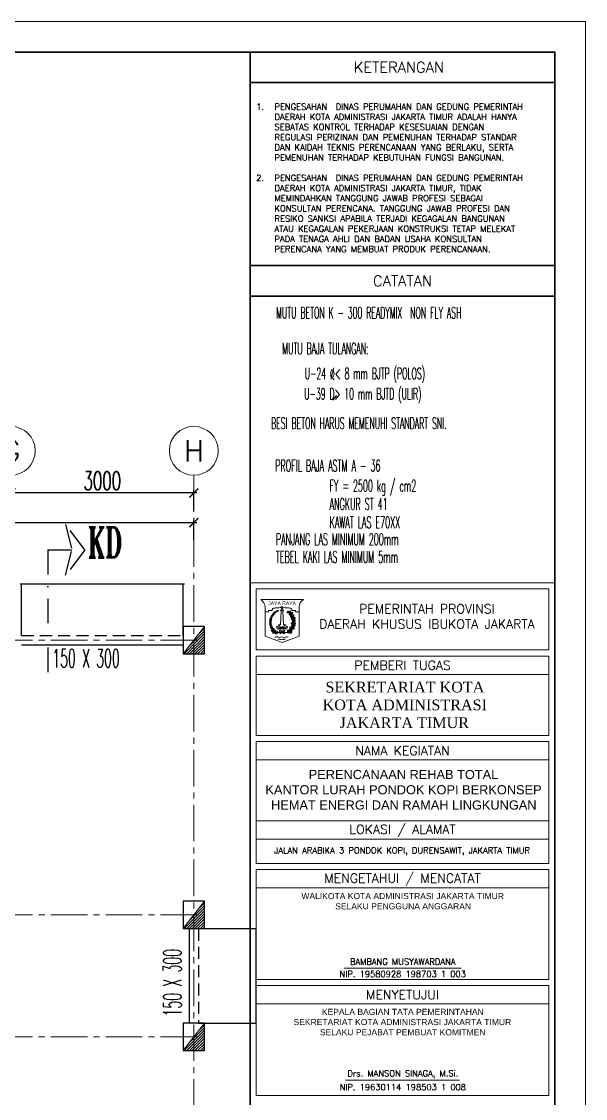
# Model space of a CAD drawing. Header units: inches. Extents: x 266054 to 836293, y -258454 to -102650.
# Drawn here: x 827044 to 836293, y -183698 to -166048 of the extents above; entities that cross this region are included whole.
import ezdxf
from ezdxf.enums import TextEntityAlignment as Align

# ---------------------------------------------------------------- set-up
doc = ezdxf.new("R2010")
doc.units = ezdxf.units.IN
doc.header["$LTSCALE"] = 800
doc.header["$MEASUREMENT"] = 0
for name, pattern in [('CENTER2', [1.125, 0.75, -0.125, 0.125, -0.125]), ('DASHDOT', [1, 0.5, -0.25, 0, -0.25]), ('HIDDEN', [0.375, 0.25, -0.125])]:
    doc.linetypes.add(name, pattern=pattern)
for name, color, linetype, lineweight in [('ars', 11, 'Continuous', 0), ('AS', 8, 'CENTER2', 5), ('GRS KOP', 1, 'Continuous', 35), ('hacht', 8, 'Continuous', 5), ('kop', 7, 'Continuous', 20), ('NOT', 7, 'Continuous', 15)]:
    doc.layers.add(name, color=color, linetype=linetype, lineweight=lineweight)
for name, color, linetype in [('Balok', 4, 'HIDDEN'), ('KOL', 5, 'Continuous'), ('LOGO', 7, 'Continuous'), ('POT', 15, 'DASHDOT'), ('TEXT', 4, 'Continuous')]:
    doc.layers.add(name, color=color, linetype=linetype)
doc.styles.add('BARU', font='arial.ttf')
doc.styles.add('DICK STYLE 100', font='romans.shx', dxfattribs={"width": 0.6, "height": 300})
doc.styles.add('ROMAND', font='romant.shx', dxfattribs={"width": 0.75, "height": 300})
doc.styles.add('ROMANS', font='romans.shx', dxfattribs={"width": 0.8, "height": 0.25})
doc.styles.add('S', font='SIMPLEX', dxfattribs={"width": 1.1})
doc.styles.get("Standard").update_dxf_attribs({"font": 'romans.shx'})
doc.dimstyles.new('100 A', dxfattribs={"dimtxt": 250, "dimasz": 150, "dimexe": 50, "dimexo": 50, "dimgap": 50, "dimtad": 1, "dimdec": 0, "dimrnd": 1, "dimtxsty": 'DICK STYLE 100', "dimblk": 'ARCHTICK', "dimcen": 100, "dimdle": 50, "dimclrd": 18, "dimclre": 18, "dimclrt": 7, "dimadec": 0, "dimazin": 2, "dimtfac": 1, "dimtdec": 0, "dimtix": 1, "dimtmove": 0, "dimatfit": 3, "dimfxl": 0, "dimarcsym": 0})
pattern_1 = [(45, (512012.323, -7835.423), (-22.097087, 22.097087), [])]
pattern_2 = [(45, (512012.323, -9835.423), (-22.097087, 22.097087), [])]

# ---------------------------------------------------------------- blocks, each defined once
blk = doc.blocks.new('NAV')
blk.add_circle((0, -0.4), 0.4)
at = {"style": 'S', "width": 0.75, "flags": 4}
blk.add_attdef('AV', text='', height=0.3, dxfattribs=at).set_placement((0, -0.4), align=Align.MIDDLE)
blk = doc.blocks.new('_ArchTick')
at = {"layer": 'LOGO', "color": 0, "const_width": 0.15}
blk.add_lwpolyline([(-0.5, -0.5), (0.5, 0.5)], dxfattribs=at)
blk = doc.blocks.new('*D358')
at = {"layer": 'Defpoints', "color": 0, "ltscale": 5}
for p in [(829869, -174260), (815869, -174593), (829869, -174593)]:
    blk.add_point(p, dxfattribs=at)
at = {"layer": 'hacht', "color": 18, "lineweight": -2, "ltscale": 5}
for p, q in [((815819, -174260), (829919, -174260)), ((815869, -174543), (815869, -174210)), ((829869, -174543), (829869, -174210))]:
    blk.add_line(p, q, dxfattribs=at)
at = {"layer": 'hacht', "color": 18, "lineweight": -2, "ltscale": 5, "xscale": 150, "yscale": 150, "zscale": 150, "rotation": 180}
blk.add_blockref('_ArchTick', (815869, -174260), dxfattribs=at)
at = {"layer": 'hacht', "color": 18, "lineweight": -2, "ltscale": 5, "xscale": 150, "yscale": 150, "zscale": 150}
blk.add_blockref('_ArchTick', (829869, -174260), dxfattribs=at)
at = {"layer": 'hacht', "color": 7, "ltscale": 5, "insert": (822869, -174060), "char_height": 300, "attachment_point": 5, "style": 'DICK STYLE 100'}
blk.add_mtext('14000', dxfattribs=at)
blk = doc.blocks.new('*D360')
at = {"layer": 'Defpoints', "color": 0, "ltscale": 5}
for p in [(826869, -173774), (826869, -174106), (829869, -174106)]:
    blk.add_point(p, dxfattribs=at)
at = {"layer": 'hacht', "color": 18, "lineweight": -2, "ltscale": 5}
for p, q in [((829919, -173774), (826819, -173774)), ((826869, -174056), (826869, -173724)), ((829869, -174056), (829869, -173724))]:
    blk.add_line(p, q, dxfattribs=at)
at = {"layer": 'hacht', "color": 18, "lineweight": -2, "ltscale": 5, "xscale": 150, "yscale": 150, "zscale": 150, "rotation": 180}
blk.add_blockref('_ArchTick', (826869, -173774), dxfattribs=at)
at = {"layer": 'hacht', "color": 18, "lineweight": -2, "ltscale": 5, "xscale": 150, "yscale": 150, "zscale": 150}
blk.add_blockref('_ArchTick', (829869, -173774), dxfattribs=at)
at = {"layer": 'hacht', "color": 7, "ltscale": 5, "insert": (828369, -173574), "char_height": 300, "attachment_point": 5, "style": 'DICK STYLE 100'}
blk.add_mtext('3000', dxfattribs=at)
blk = doc.blocks.new('kop')
at = {"layer": 'ars'}
for p, q in [((74.316, 35.599), (74.29, 35.614)), ((74.328, 35.595), (74.333, 35.581)), ((74.373, 35.526), (74.347, 35.541)), ((74.373, 35.526), (74.375, 35.555)), ((74.395, 35.468), (74.406, 35.457)), ((74.408, 35.467), (74.408, 35.452)), ((74.429, 35.366), (74.409, 35.388)), ((74.429, 35.366), (74.437, 35.394)), ((74.436, 35.304), (74.431, 35.29)), ((74.267, 34.989), (74.296, 34.992)), ((74.332, 35.048), (74.331, 35.078)), ((74.347, 35.066), (74.372, 35.081)), ((74.416, 35.202), (74.401, 35.228)), ((74.416, 35.202), (74.434, 35.225)), ((74.425, 35.289), (74.43, 35.273))]:
    blk.add_line(p, q, dxfattribs=at)
for centre, radius, start, end in [((74.072, 35.315), 0.405, 114.0856, 237.6325), ((73.848, 35.632), 0.0352, 123.961, 188.4223), ((73.794, 35.656), 0.0352, 303.961, 8.4223), ((73.821, 35.676), 0.0352, 297.7406, 2.2019), ((73.873, 35.647), 0.0352, 117.7406, 182.2019), ((73.86, 35.619), 0.0352, 66.021, 130.4823), ((73.892, 35.661), 0.0281, 113.4007, 177.862), ((73.852, 35.688), 0.0281, 293.4007, 357.862), ((73.88, 35.64), 0.0281, 61.6811, 126.1424), ((73.877, 35.687), 0.0281, 241.6811, 306.1424), ((73.876, 35.701), 0.0281, 293.4007, 357.862), ((73.915, 35.674), 0.0281, 113.4007, 177.862), ((73.904, 35.653), 0.0281, 61.6811, 126.1424), ((73.901, 35.7), 0.0281, 241.6811, 306.1424), ((73.911, 35.713), 0.0281, 260.9368, 325.3982), ((73.93, 35.669), 0.0281, 80.9368, 145.3982), ((74.24, 35.613), 0.0507, 1.4248, 71.624), ((74.383, 35.652), 0.0795, 151.1819, 225.9956), ((74.259, 35.633), 0.0795, 331.1819, 45.9956), ((73.61, 35.253), 0.061, 2.2926, 66.7539), ((73.696, 35.312), 0.061, 182.2926, 246.7539), ((73.7, 35.362), 0.061, 172.3995, 236.8608), ((73.607, 35.319), 0.061, 352.3995, 56.8608), ((73.711, 35.414), 0.061, 164.619, 229.0804), ((73.612, 35.384), 0.061, 344.619, 49.0804), ((73.728, 35.316), 0.061, 120.6799, 185.1412), ((73.636, 35.364), 0.061, 300.6799, 5.1412), ((73.717, 35.456), 0.0488, 158.8649, 223.3262), ((73.73, 35.271), 0.061, 130.573, 195.0343), ((73.647, 35.424), 0.061, 292.8994, 357.3608), ((73.732, 35.365), 0.061, 112.8994, 177.3608), ((73.632, 35.302), 0.061, 310.573, 15.0343), ((73.636, 35.44), 0.0488, 338.8649, 43.3262), ((73.667, 35.469), 0.0488, 287.1453, 351.6066), ((73.73, 35.415), 0.0488, 107.1453, 171.6066), ((73.736, 35.493), 0.0488, 150.2996, 214.761), ((73.654, 35.489), 0.0488, 330.2996, 34.761), ((73.743, 35.451), 0.0488, 98.58, 163.0414), ((73.689, 35.513), 0.0488, 278.58, 343.0414), ((73.756, 35.528), 0.0488, 145.7989, 210.2603), ((73.673, 35.531), 0.0488, 325.7989, 30.2603), ((73.71, 35.552), 0.0488, 274.0793, 338.5407), ((73.759, 35.485), 0.0488, 94.0793, 158.5407), ((73.78, 35.56), 0.0488, 139.3679, 203.8292), ((73.698, 35.572), 0.0488, 319.3679, 23.8292), ((73.778, 35.517), 0.0488, 87.6483, 152.1096), ((73.737, 35.589), 0.0488, 267.6483, 332.1096), ((73.807, 35.589), 0.0488, 133.8416, 198.303), ((73.727, 35.609), 0.0488, 313.8416, 18.303), ((73.801, 35.547), 0.0488, 82.122, 146.5834), ((73.767, 35.622), 0.0488, 262.122, 326.5834), ((73.831, 35.612), 0.0439, 126.6239, 191.0853), ((73.761, 35.639), 0.0439, 306.6239, 11.0853), ((73.821, 35.575), 0.0439, 74.9043, 139.3657), ((73.799, 35.646), 0.0439, 254.9043, 319.3657), ((73.839, 35.603), 0.0352, 72.2414, 136.7027), ((73.824, 35.66), 0.0352, 252.2414, 316.7027), ((73.852, 35.677), 0.0352, 246.021, 310.4823), ((74.027, 35.315), 0.405, 302.3675, 44.4851), ((74.279, 35.674), 0.0613, 235.5154, 280.6207), ((74.336, 35.601), 0.0613, 235.5154, 280.6207), ((74.296, 35.54), 0.0507, 1.4248, 71.624), ((74.32, 35.44), 0.0795, 20.9123, 95.7261), ((74.387, 35.547), 0.0795, 200.9123, 275.7261), ((74.406, 35.596), 0.0507, 162.5946, 232.7938), ((74.417, 35.449), 0.0613, 217.2288, 262.3342), ((74.333, 35.6), 0.0613, 313.598, 358.7033), ((74.458, 35.361), 0.0795, 171.1641, 245.9779), ((74.347, 35.301), 0.0795, 351.1641, 65.9779), ((74.361, 35.403), 0.0507, 343.1383, 53.3375), ((74.479, 35.504), 0.0795, 133.1999, 208.0136), ((74.354, 35.525), 0.0795, 313.1999, 28.0136), ((74.476, 35.427), 0.0507, 150.0679, 220.2671), ((74.405, 35.377), 0.0795, 293.3027, 8.1164), ((74.515, 35.315), 0.0795, 113.3027, 188.1164), ((74.406, 35.447), 0.0613, 301.0712, 346.1766), ((73.623, 35.191), 0.061, 12.6628, 77.1241), ((73.696, 35.264), 0.061, 192.6628, 257.1241), ((73.702, 35.225), 0.061, 200.2151, 264.6765), ((73.639, 35.143), 0.061, 20.2151, 84.6765), ((73.715, 35.183), 0.061, 206.1601, 270.6214), ((73.661, 35.095), 0.061, 26.1601, 90.6214), ((73.738, 35.23), 0.061, 140.9432, 205.4045), ((73.736, 35.145), 0.061, 208.508, 272.9693), ((73.685, 35.055), 0.061, 28.508, 92.9693), ((73.635, 35.243), 0.061, 320.9432, 25.4045), ((73.751, 35.19), 0.061, 140.9432, 205.4045), ((73.649, 35.203), 0.061, 320.9432, 25.4045), ((73.716, 35.015), 0.061, 40.0311, 104.4924), ((73.747, 35.113), 0.061, 220.0311, 284.4924), ((73.768, 35.153), 0.061, 146.9028, 211.3642), ((73.665, 35.155), 0.061, 326.9028, 31.3642), ((73.75, 34.978), 0.061, 49.2006, 113.662), ((73.766, 35.08), 0.061, 229.2006, 293.662), ((73.791, 35.115), 0.061, 146.6953, 211.1566), ((73.688, 35.117), 0.061, 326.6953, 31.1566), ((73.816, 35.084), 0.061, 144.8635, 209.3249), ((73.713, 35.089), 0.061, 324.8635, 29.3249), ((73.785, 34.949), 0.061, 44.4223, 108.8836), ((73.809, 35.049), 0.061, 224.4223, 288.8836), ((73.844, 35.054), 0.061, 144.4903, 208.9516), ((73.741, 35.059), 0.061, 324.4903, 28.9516), ((73.875, 35.031), 0.061, 156.1803, 220.6416), ((73.773, 35.016), 0.061, 336.1803, 40.6416), ((74.361, 35.052), 0.0795, 137.1076, 211.9214), ((74.235, 35.064), 0.0795, 317.1076, 31.9214), ((74.342, 34.969), 0.0507, 83.4432, 153.6424), ((74.332, 35.042), 0.0613, 234.4466, 279.5519), ((74.364, 34.993), 0.0612, 69.8962, 144.7099), ((74.335, 35.085), 0.0612, 249.8962, 324.7099), ((74.377, 35.119), 0.0613, 176.9872, 222.0926), ((74.304, 35.12), 0.0507, 302.8967, 13.0959), ((74.439, 35.186), 0.0795, 153.0891, 227.9029), ((74.422, 35.286), 0.0613, 205.6201, 250.7254), ((74.314, 35.163), 0.0795, 333.0891, 47.9029), ((74.423, 35.078), 0.0507, 106.5818, 176.781), ((74.386, 35.141), 0.0613, 257.5851, 302.6905), ((74.357, 35.252), 0.0507, 331.5296, 41.7288), ((74.396, 35.228), 0.0795, 271.02, 345.8338), ((74.475, 35.129), 0.0795, 91.02, 165.8338), ((74.483, 35.241), 0.0507, 128.2781, 198.4773), ((74.425, 35.285), 0.0613, 279.2815, 324.3868)]:
    blk.add_arc(centre, radius, start, end, dxfattribs=at)
at = {"layer": 'ars', "color": 11}
for centre, radius, start, end in [((74.285, 34.995), 0.0613, 158.8696, 203.9749), ((74.216, 35.02), 0.0507, 284.779, 354.9783), ((74.235, 34.986), 0.016, 270, 302.3675)]:
    blk.add_arc(centre, radius, start, end, dxfattribs=at)
at = {"layer": 'ars'}
for points, start_tangent, end_tangent in [([(74.256, 35.651), (74.261, 35.634), (74.244, 35.624), (74.224, 35.623), (74.22, 35.64), (74.234, 35.661), (74.239, 35.672), (74.256, 35.663), (74.256, 35.651)], (0.714442, -0.699695), (0.714442, -0.699695)), ([(74.313, 35.578), (74.318, 35.561), (74.301, 35.551), (74.281, 35.55), (74.277, 35.567), (74.29, 35.588), (74.296, 35.599), (74.312, 35.589), (74.313, 35.578)], (0.714442, -0.699695), (0.714442, -0.699695)), ([(74.388, 35.435), (74.388, 35.416), (74.369, 35.412), (74.349, 35.418), (74.351, 35.435), (74.37, 35.451), (74.378, 35.459), (74.391, 35.445), (74.388, 35.435)], (0.458819, -0.88853), (0.458819, -0.88853)), ([(74.39, 35.277), (74.386, 35.26), (74.366, 35.259), (74.348, 35.269), (74.353, 35.285), (74.375, 35.297), (74.385, 35.303), (74.395, 35.287), (74.39, 35.277)], (0.270637, -0.962681), (0.270637, -0.962681)), ([(74.365, 35.605), (74.376, 35.591), (74.394, 35.598), (74.407, 35.615), (74.395, 35.627), (74.37, 35.629), (74.358, 35.631), (74.356, 35.612), (74.365, 35.605)], (0.149901, -0.988701), (0.149901, -0.988701)), ([(74.438, 35.445), (74.446, 35.429), (74.465, 35.432), (74.481, 35.445), (74.473, 35.46), (74.449, 35.467), (74.438, 35.472), (74.431, 35.453), (74.438, 35.445)], (-0.068112, -0.997678), (-0.068112, -0.997678)), ([(74.257, 35.013), (74.242, 35.004), (74.228, 35.018), (74.222, 35.037), (74.238, 35.045), (74.261, 35.037), (74.273, 35.034), (74.268, 35.016), (74.257, 35.013)], (-0.515761, -0.856733), (-0.515761, -0.856733)), ([(74.345, 35.127), (74.333, 35.113), (74.316, 35.122), (74.305, 35.139), (74.317, 35.151), (74.342, 35.151), (74.354, 35.152), (74.355, 35.133), (74.345, 35.127)], (-0.223771, -0.974642), (-0.223771, -0.974642)), ([(74.343, 35.011), (74.331, 34.997), (74.342, 34.981), (74.36, 34.972), (74.371, 34.985), (74.367, 35.01), (74.367, 35.022), (74.348, 35.021), (74.343, 35.011)], (-0.942817, -0.33331), (-0.942817, -0.33331)), ([(74.408, 35.117), (74.403, 35.1), (74.419, 35.089), (74.439, 35.088), (74.443, 35.104), (74.431, 35.126), (74.426, 35.137), (74.409, 35.128), (74.408, 35.117)], (-0.735998, -0.676983), (-0.735998, -0.676983)), ([(74.454, 35.272), (74.455, 35.253), (74.474, 35.25), (74.494, 35.256), (74.492, 35.273), (74.472, 35.288), (74.463, 35.297), (74.451, 35.282), (74.454, 35.272)], (-0.433585, -0.901113), (-0.433585, -0.901113))]:
    blk.add_spline(points, degree=3, dxfattribs=dict(at, start_tangent=start_tangent, end_tangent=end_tangent))
for points in [[(74.24, 34.97), (74.265, 34.975), (74.316, 34.973), (74.354, 34.955)], [(74.24, 34.97), (74.263, 34.959), (74.313, 34.947), (74.354, 34.955)]]:
    blk.add_spline(points, degree=3, dxfattribs=at)
at = {"layer": 'GRS KOP'}
for p, q in [((73, 1), (73, 54)), ((83, 1), (83, 54)), ((73, 53), (83, 53)), ((73, 47), (83, 47)), ((73, 46), (83, 46))]:
    blk.add_line(p, q, dxfattribs=at)
blk.add_lwpolyline([(1, 54), (83, 54), (83, 1), (1, 1)], close=True, dxfattribs=at)
at = {"layer": 'kop', "color": 7}
for p, q in [((84, 55), (0, 55)), ((84, 55), (84, 0)), ((84, 55), (84, 0)), ((73.999, 35.69), (74.099, 35.69)), ((74.019, 35.67), (73.999, 35.23)), ((74.029, 35.698), (74.069, 35.698)), ((74.079, 35.67), (74.099, 35.23)), ((73.869, 35.17), (73.919, 35.17)), ((73.869, 35.17), (73.889, 35.09)), ((73.889, 35.09), (74.209, 35.09)), ((73.919, 35.23), (73.919, 35.228)), ((73.919, 35.23), (73.999, 35.23)), ((73.919, 35.228), (73.924, 35.228)), ((73.919, 35.17), (73.929, 35.13)), ((73.929, 35.13), (74.17, 35.13)), ((73.989, 35.15), (74.029, 35.15)), ((74.069, 35.15), (74.109, 35.15)), ((74.099, 35.23), (74.18, 35.23)), ((74.17, 35.13), (74.18, 35.17)), ((74.175, 35.228), (74.18, 35.228)), ((74.18, 35.23), (74.18, 35.228)), ((74.18, 35.17), (74.229, 35.17)), ((74.209, 35.09), (74.229, 35.17))]:
    blk.add_line(p, q, dxfattribs=at)
at = {"layer": 'kop'}
for p, q in [((83, 36.6), (73, 36.6)), ((73.2, 34.4), (73.2, 36.4)), ((82.8, 36.4), (73.2, 36.4)), ((82.8, 34.4), (82.8, 36.4)), ((82.8, 34.4), (73.2, 34.4)), ((73.2, 31.6), (73.2, 34.2)), ((82.8, 34.2), (73.2, 34.2)), ((82.8, 31.6), (82.8, 34.2)), ((82.8, 33.6), (73.2, 33.6)), ((82.8, 31.6), (73.2, 31.6)), ((73.2, 27.4), (73.2, 31.4)), ((82.8, 31.4), (73.2, 31.4)), ((82.8, 27.4), (82.8, 31.4)), ((82.8, 30.8), (73.2, 30.8)), ((82.8, 28.8), (73.2, 28.8)), ((82.8, 28.2), (73.2, 28.2)), ((82.8, 27.4), (73.2, 27.4)), ((73.2, 23.6), (73.2, 27.2)), ((82.8, 27.2), (73.2, 27.2)), ((82.8, 23.6), (82.8, 27.2)), ((82.8, 26.6), (73.2, 26.6)), ((76.089, 23.976), (79.928, 23.976)), ((82.8, 23.6), (73.2, 23.6)), ((73.2, 19.8), (73.2, 23.4)), ((82.8, 23.4), (73.2, 23.4)), ((82.8, 19.8), (82.8, 23.4)), ((82.8, 22.8), (73.2, 22.8)), ((76.127, 20.296), (79.863, 20.296)), ((82.8, 19.8), (73.2, 19.8))]:
    blk.add_line(p, q, dxfattribs=at)
at = {"layer": 'kop', "color": 5}
for p, q in [((74.749, 36.05), (73.35, 36.05)), ((73.489, 35.81), (73.489, 34.85)), ((73.609, 35.69), (73.609, 35.65)), ((73.609, 35.69), (73.729, 35.69)), ((73.729, 35.73), (73.729, 35.69)), ((74.369, 35.73), (74.369, 35.69)), ((74.489, 35.69), (74.369, 35.69)), ((74.489, 35.69), (74.489, 35.65)), ((74.609, 35.81), (74.609, 34.85)), ((73.489, 35.65), (73.609, 35.65)), ((74.609, 35.65), (74.489, 35.65)), ((74.019, 34.95), (73.965, 35.022)), ((74.049, 34.986), (73.997, 35.046)), ((74.019, 34.95), (74.004, 34.93)), ((74.049, 34.986), (74.101, 35.046)), ((74.079, 34.95), (74.133, 35.022)), ((74.079, 34.95), (74.094, 34.93)), ((73.489, 34.85), (74.049, 34.65)), ((74.049, 34.65), (74.609, 34.85))]:
    blk.add_line(p, q, dxfattribs=at)
at = {"layer": 'kop', "color": 7}
for points in [[(74.029, 35.698), (74.027, 35.701), (74.025, 35.704), (74.024, 35.707), (74.023, 35.71), (74.022, 35.713), (74.021, 35.715), (74.021, 35.718), (74.02, 35.72), (74.02, 35.723), (74.02, 35.725), (74.02, 35.728), (74.02, 35.731), (74.021, 35.733), (74.021, 35.736), (74.022, 35.738), (74.023, 35.741), (74.025, 35.743), (74.026, 35.746), (74.028, 35.749), (74.031, 35.753), (74.034, 35.758), (74.038, 35.763), (74.043, 35.77), (74.049, 35.778)], [(74.069, 35.698), (74.072, 35.701), (74.074, 35.704), (74.075, 35.707), (74.076, 35.71), (74.077, 35.713), (74.078, 35.715), (74.078, 35.718), (74.079, 35.72), (74.079, 35.723), (74.079, 35.725), (74.079, 35.728), (74.079, 35.731), (74.078, 35.733), (74.077, 35.736), (74.077, 35.738), (74.076, 35.741), (74.074, 35.743), (74.073, 35.746), (74.071, 35.749), (74.068, 35.753), (74.065, 35.758), (74.061, 35.763), (74.056, 35.77), (74.049, 35.778)]]:
    blk.add_lwpolyline(points, dxfattribs=at)
at = {"layer": 'kop', "color": 1}
blk.add_lwpolyline([(73.864, 34.97), (74.235, 34.97)], close=True, dxfattribs=at)
at = {"layer": 'kop', "color": 5}
for points in [[(74.004, 34.97), (73.974, 34.93)], [(74.094, 34.97), (74.124, 34.93)]]:
    blk.add_lwpolyline(points, dxfattribs=at)
for centre, radius, start, end in [((73.214, 35.81), 0.276, 0, 60.5129), ((74.885, 35.81), 0.276, 119.4871, 180), ((73.769, 35.73), 0.04, 90, 180), ((74.329, 35.73), 0.04, 0, 90), ((73.981, 35.034), 0.02, 36.8699, 216.8699), ((74.117, 35.034), 0.02, 323.1301, 143.1301)]:
    blk.add_arc(centre, radius, start, end, dxfattribs=at)
at = {"layer": 'kop', "color": 7}
for centre, radius, start, end in [((73.992, 35.663), 0.0283, 15, 75), ((74.107, 35.663), 0.0283, 105, 165), ((73.874, 35.119), 0.12, 15, 65.3894), ((74.049, 35.15), 0.02, 0, 180), ((74.225, 35.119), 0.12, 114.6106, 165)]:
    blk.add_arc(centre, radius, start, end, dxfattribs=at)
at = {"layer": 'kop', "color": 1}
blk.add_arc((73.864, 34.986), 0.016, 237.6325, 270, dxfattribs=at)
at = {"layer": 'kop', "color": 5}
for points in [[(74.049, 35.83), (74.026, 35.807), (73.995, 35.793), (73.915, 35.782), (73.841, 35.777), (73.769, 35.77)], [(74.049, 35.83), (74.073, 35.807), (74.104, 35.793), (74.184, 35.782), (74.258, 35.777), (74.329, 35.77)], [(73.817, 34.99), (73.8, 34.984), (73.769, 34.992), (73.719, 35.01), (73.685, 35.041)], [(73.833, 34.971), (73.81, 34.967), (73.791, 34.959), (73.758, 34.956), (73.727, 34.964)], [(73.876, 34.965), (73.861, 34.956), (73.828, 34.952), (73.8, 34.952), (73.786, 34.948)], [(73.919, 34.97), (73.899, 34.959), (73.887, 34.947), (73.846, 34.932), (73.828, 34.937)], [(73.907, 34.984), (73.879, 34.986), (73.865, 34.993), (73.845, 34.993)], [(73.919, 34.97), (73.906, 34.996), (73.879, 35.02), (73.876, 35.031)], [(73.809, 34.807), (73.883, 34.844), (73.957, 34.807), (74.044, 34.833), (74.12, 34.809), (74.194, 34.83), (74.244, 34.817)], [(73.914, 34.747), (73.954, 34.759), (73.999, 34.744), (74.049, 34.753), (74.094, 34.744), (74.126, 34.758), (74.151, 34.749)]]:
    blk.add_spline(points, degree=3, dxfattribs=at)
at = {"layer": 'TEXT'}
for p, q in [((75.623, 43.403), (75.76, 43.254)), ((75.835, 42.745), (75.7, 42.589))]:
    blk.add_line(p, q, dxfattribs=at)
at = {"layer": 'kop'}
for s, height, p in [('KETERANGAN ', 0.35, (78, 53.5)), ('CATATAN', 0.35, (78, 46.5)), ('PEMERINTAH PROVINSI', 0.29998, (78.8, 35.75)), ('DAERAH KHUSUS IBUKOTA JAKARTA', 0.29998, (78.8, 35.25)), ('PEMBERI TUGAS', 0.3, (78, 33.9)), ('NAMA KEGIATAN', 0.3, (78, 31.1)), ('LOKASI / ALAMAT', 0.3, (78, 28.5)), ('JALAN ARABIKA 3 PONDOK KOPI, DURENSAWIT, JAKARTA TIMUR', 0.2, (77.986, 27.8)), ('MENGETAHUI / MENCATAT', 0.3, (78, 26.9)), ('BAMBANG MUSYAWARDANA', 0.19926, (78.007, 24.183)), ('NIP. 19580928 198703 1 003', 0.19926, (78.007, 23.78)), ('MENYETUJUI', 0.3, (78, 23.1)), ('Drs. MANSON SINAGA, M.Si.', 0.19926, (78.009, 20.496)), ('NIP. 19630114 198503 1 008', 0.19926, (78.009, 20.071))]:
    blk.add_text(s, height=height, dxfattribs=at).set_placement(p, align=Align.MIDDLE)
at = {"layer": 'kop', "color": 5, "style": 'BARU', "width": 0.9}
blk.add_text('JAYA RAYA', height=0.12, dxfattribs=at).set_placement((74.049, 35.93), align=Align.MIDDLE)
at = {"layer": 'kop', "insert": (73.2, 49.875), "char_height": 0.2, "width": 9.6, "attachment_point": 4}
blk.add_mtext('\\pi-0.6,l0.6,t0.6;1.^IPENGESAHAN  DINAS PERUMAHAN DAN GEDUNG PEMERINTAH DAERAH KOTA ADMINISTRASI JAKARTA TIMUR ADALAH HANYA SEBATAS KONTROL TERHADAP KESESUAIAN DENGAN REGULASI PERIZINAN DAN PEMENUHAN TERHADAP STANDAR DAN KAIDAH TEKNIS PERENCANAAN YANG BERLAKU, SERTA PEMENUHAN TERHADAP KEBUTUHAN FUNGSI BANGUNAN.\\P\\P2.^IPENGESAHAN  DINAS PERUMAHAN DAN GEDUNG PEMERINTAH DAERAH KOTA ADMINISTRASI JAKARTA TIMUR, TIDAK MEMINDAHKAN TANGGUNG JAWAB PROFESI SEBAGAI KONSULTAN PERENCANA. TANGGUNG JAWAB PROFESI DAN RESIKO SANKSI APABILA TERJADI KEGAGALAN BANGUNAN ATAU KEGAGALAN PEKERJAAN KONSTRUKSI TETAP MELEKAT PADA TENAGA AHLI DAN BADAN USAHA KONSULTAN PERENCANA YANG MEMBUAT PRODUK PERENCANAAN.', dxfattribs=at)
at = {"layer": 'kop', "attachment_point": 1, "style": 'BARU'}
for s, width, insert, char_height in [('\\pi1.4375;{\\fRomantic|b0|i0|c2|p2;SEKRETARIAT KOTA\\P\\pi1.3461;KOTA ADMINISTRASI\\P\\pi1.9027;JAKARTA TIMUR}', 7.94943, (74.033, 33.359), 0.35), ('\\pi1.4591;PERENCANAAN REHAB TOTAL\\P\\pi0.039313;KANTOR LURAH PONDOK KOPI BERKONSEP\\P\\pi0.2239;HEMAT ENERGI DAN RAMAH LINGKUNGAN', 9.08886, (73.464, 30.469), 0.3), ('\\pi0.65609;WALIKOTA KOTA ADMINISTRASI JAKARTA TIMUR\\P\\pi1.7645;SELAKU PENGGUNA ANGGARAN', 7.94943, (74.027, 26.434), 0.2), ('\\pi1.5072;KEPALA BAGIAN TATA PEMERINTAHAN\\P\\pi0.57794;SEKRETARIAT KOTA ADMINISTRASI JAKARTA TIMUR\\P\\pi1.4412;SELAKU PEJABAT PEMBUAT KOMITMEN', 8.28085, (73.847, 22.638), 0.2)]:
    blk.add_mtext_dynamic_manual_height_columns(s, width=width, gutter_width=1.5, heights=[0], dxfattribs=dict(at, insert=insert, char_height=char_height))
at = {"layer": 'kop', "style": 'BARU', "flags": 4}
for p, height in [((73.8, 5.4), 0.35), ((80.303, 5.382), 0.25), ((73.8, 4.9), 0.35), ((80.303, 4.882), 0.25), ((73.8, 4.4), 0.35), ((80.303, 4.382), 0.25)]:
    blk.add_attdef('-', p, '', height=height, dxfattribs=at)
at = {"layer": 'kop', "flags": 4}
for tag, p in [('AR-00', (78.057, 2.648)), ('00', (81.238, 2.647))]:
    blk.add_attdef(tag, text='', height=0.35, dxfattribs=at).set_placement(p, align=Align.MIDDLE)
at = {"layer": 'TEXT', "style": 'ROMANS', "width": 0.5}
for s, height, p in [('MUTU BETON K - 300 READYMIX  NON FLY ASH', 0.37163, (73.854, 45.268)), (' BESI BETON HARUS MEMENUHI STANDART SNI.', 0.37163, (73.56, 41.646)), ('PROFIL BAJA ASTM A - 36 ', 0.38138, (73.826, 40.251)), ('FY = 2500 kg / cm2', 0.38138, (75.607, 39.592)), ('ANGKUR ST 41', 0.38138, (75.607, 38.99)), ('KAWAT LAS E70XX', 0.38138, (75.607, 38.393)), ('PANJANG LAS MINIMUM 200mm', 0.38138, (73.845, 37.84)), ('TEBEL KAKI LAS MINIMUM 5mm', 0.38138, (73.845, 37.26))]:
    blk.add_text(s, height=height, dxfattribs=at).set_placement(p)
for s, p in [('MUTU BAJA TULANGAN:', (75.47, 44.278)), ('U-24 %%C< 8 mm BJTP (POLOS)', (76.767, 43.437)), ('U-39 D> 10 mm BJTD (ULIR)', (76.699, 42.77))]:
    blk.add_text(s, height=0.37163, dxfattribs=at).set_placement(p, align=Align.MIDDLE)

msp = doc.modelspace()

# ---------------------------------------------------------------- hatches: boundary and pattern name
at = {"layer": 'hacht', "ltscale": 5}
h = msp.add_hatch(dxfattribs=at)
h.set_pattern_fill('ANSI31', color=256, scale=250, style=0)
h.set_pattern_definition([(45, (512012.323, -3335.423), (-22.097087, 22.097087), [])])
h.paths.add_polyline_path([(830044.2, -175962.3), (829694.2, -176412.3), (830044.2, -176412.3)])
h = msp.add_hatch(dxfattribs=at)
h.set_pattern_fill('ANSI31', color=256, scale=250, style=0)
h.set_pattern_definition(pattern_1)
h.paths.add_polyline_path([(830044.2, -180462.3), (829694.2, -180912.3), (830044.2, -180912.3)])
h = msp.add_hatch(dxfattribs=at)
h.set_pattern_fill('ANSI31', color=256, scale=250, style=0)
h.set_pattern_definition(pattern_1)
h.paths.add_polyline_path([(830044.2, -180462.3), (829694.2, -180912.3), (830044.2, -180912.3)])
h = msp.add_hatch(dxfattribs=at)
h.set_pattern_fill('ANSI31', color=256, scale=250, style=0)
h.set_pattern_definition(pattern_2)
h.paths.add_polyline_path([(830044.2, -182462.3), (829694.2, -182912.3), (830044.2, -182912.3)])
h = msp.add_hatch(dxfattribs=at)
h.set_pattern_fill('ANSI31', color=256, scale=250, style=0)
h.set_pattern_definition(pattern_2)
h.paths.add_polyline_path([(830044.2, -182462.3), (829694.2, -182912.3), (830044.2, -182912.3)])

# ---------------------------------------------------------------- linework, layer by layer
at = {"layer": 'AS'}
for p, q in [((829869.2, -173483.8), (829869.2, -187187.3)), ((829925.2, -176187.3), (814226.4, -176187.3)), ((829925.2, -180687.3), (814226.4, -180687.3)), ((829925.2, -182687.3), (814226.4, -182687.3))]:
    msp.add_line(p, q, dxfattribs=at)
at = {"layer": 'Balok', "linetype": 'Continuous', "ltscale": 5}
msp.add_line((827019.2, -175262.3), (829719.2, -175262.3), dxfattribs=at)
at = {"layer": 'Balok', "linetype": 'Continuous'}
for p, q in [((829944.2, -180912.3), (830894.2, -180912.3)), ((829944.2, -182462.3), (830894.2, -182462.3))]:
    msp.add_line(p, q, dxfattribs=at)
at = {"layer": 'Balok', "linetype": 'Continuous', "ltscale": 5}
for points in [[(827044.2, -176112.3), (827044.2, -175262.3)], [(829694.2, -176112.3), (829694.2, -175262.3)]]:
    msp.add_lwpolyline(points, dxfattribs=at)
at = {"layer": 'Balok'}
for points in [[(827044.2, -176112.3), (829694.2, -176112.3)], [(829944.2, -180912.3), (829944.2, -182462.3)]]:
    msp.add_lwpolyline(points, dxfattribs=at)
at = {"layer": 'Balok', "linetype": 'Continuous'}
for points in [[(827044.2, -176262.3), (829694.2, -176262.3)], [(829794.2, -180912.3), (829794.2, -182462.3)], [(830894.2, -182462.3), (830894.2, -180912.3)]]:
    msp.add_lwpolyline(points, dxfattribs=at)
at = {"layer": 'hacht', "ltscale": 5}
for p, q in [((829694.2, -176412.3), (830044.2, -175962.3)), ((829694.2, -180912.3), (830044.2, -180462.3)), ((829694.2, -180912.3), (830044.2, -180462.3)), ((829694.2, -182912.3), (830044.2, -182462.3)), ((829694.2, -182912.3), (830044.2, -182462.3))]:
    msp.add_line(p, q, dxfattribs=at)
at = {"layer": 'KOL', "ltscale": 5}
for points in [[(829694.2, -176412.3), (830044.2, -176412.3), (830044.2, -175962.3), (829694.2, -175962.3)], [(829694.2, -180912.3), (830044.2, -180912.3), (830044.2, -180462.3), (829694.2, -180462.3)], [(829694.2, -182912.3), (830044.2, -182912.3), (830044.2, -182462.3), (829694.2, -182462.3)]]:
    msp.add_lwpolyline(points, close=True, dxfattribs=at)
at = {"layer": 'POT', "linetype": 'DASHDOT'}
for p, q in [((828080.5, -174708.4, 1574.9), (827766.9, -174292.6, 1574.9)), ((827766.9, -174292.6, 1574.9), (827868.3, -174708.4, 1574.9)), ((827474.4, -174708.4, 1574.9), (827868.3, -174708.4, 1574.9)), ((827474.4, -174708.4, 1574.9), (827474.4, -176836.5, 1574.9)), ((828080.5, -174708.4, 1574.9), (827766.9, -175124.2, 1574.9)), ((827766.9, -175124.2, 1574.9), (827868.3, -174708.4, 1574.9))]:
    msp.add_line(p, q, dxfattribs=at)

# ---------------------------------------------------------------- block references
at = {"layer": 'kop', "xscale": 500, "yscale": 500, "zscale": 500}
msp.add_blockref('kop', (794292.6, -193548), dxfattribs=at)
at = {"layer": 'NOT'}
ref = msp.add_blockref('NAV', (826869.2, -172683.8), dxfattribs=dict(at, xscale=1000, yscale=1000, zscale=1000))
ref.add_attrib('AV', 'G', dxfattribs={"layer": '0', "height": 350, "flags": 4}).set_placement((826869.2, -173083.8), align=Align.MIDDLE)
ref = msp.add_blockref('NAV', (829869.2, -172683.8), dxfattribs=dict(at, xscale=1000, yscale=1000, zscale=1000))
ref.add_attrib('AV', 'H', dxfattribs={"layer": '0', "height": 350, "flags": 4}).set_placement((829869.2, -173083.8), align=Align.MIDDLE)

# ---------------------------------------------------------------- texts
at = {"layer": 'TEXT'}
for s, height, style, width, p in [('KD', 500, 'ROMAND', 0.6, (828127.1, -174833.1, 1574.9)), ('150 X 300', 300, 'ROMANS', 0.5, (827548.2, -176633.6))]:
    msp.add_text(s, height=height, dxfattribs=dict(at, style=style, width=width)).set_placement(p)
at = {"layer": 'TEXT', "style": 'ROMANS', "width": 0.5}
msp.add_text('150 X 300', height=300, rotation=90, dxfattribs=at).set_placement((829668.1, -182353.9))

# ---------------------------------------------------------------- dimensions: what is measured, and where the dimension line sits
at = {"layer": 'hacht', "ltscale": 5}
dim = msp.add_linear_dim(base=(826869.2, -173773.5), p1=(829869.2, -174106.2), p2=(826869.2, -174106.2), angle=180, dimstyle='100 A', dxfattribs=at)
dim.commit()
dim.dimension.update_dxf_attribs({"geometry": '*D360', "text_midpoint": (828369.2, -173573.5)})
dim = msp.add_linear_dim(base=(829869.2, -174260.2), p1=(815869.2, -174592.8), p2=(829869.2, -174592.8), dimstyle='100 A', dxfattribs=at)
dim.commit()
dim.dimension.update_dxf_attribs({"geometry": '*D358', "text_midpoint": (822869.2, -174060.2)})

doc.saveas('drawing.dxf')
